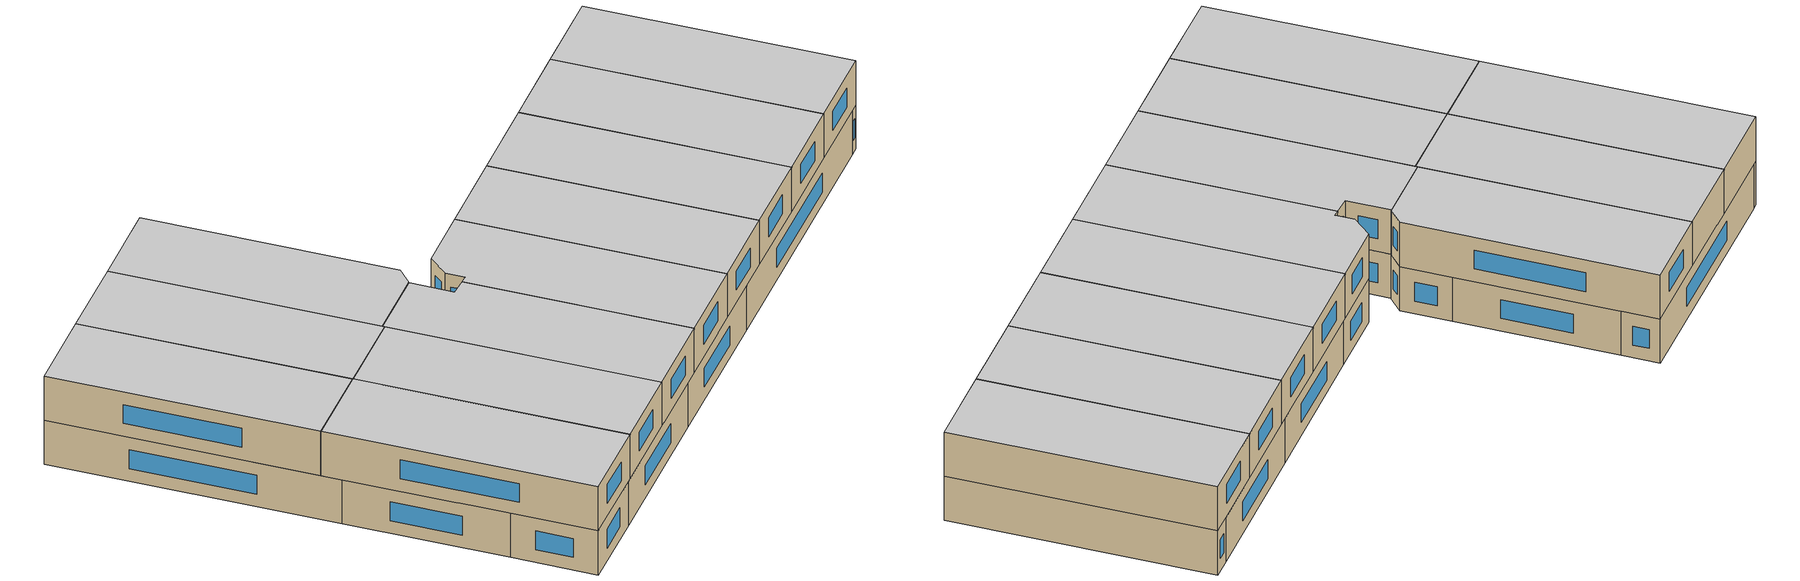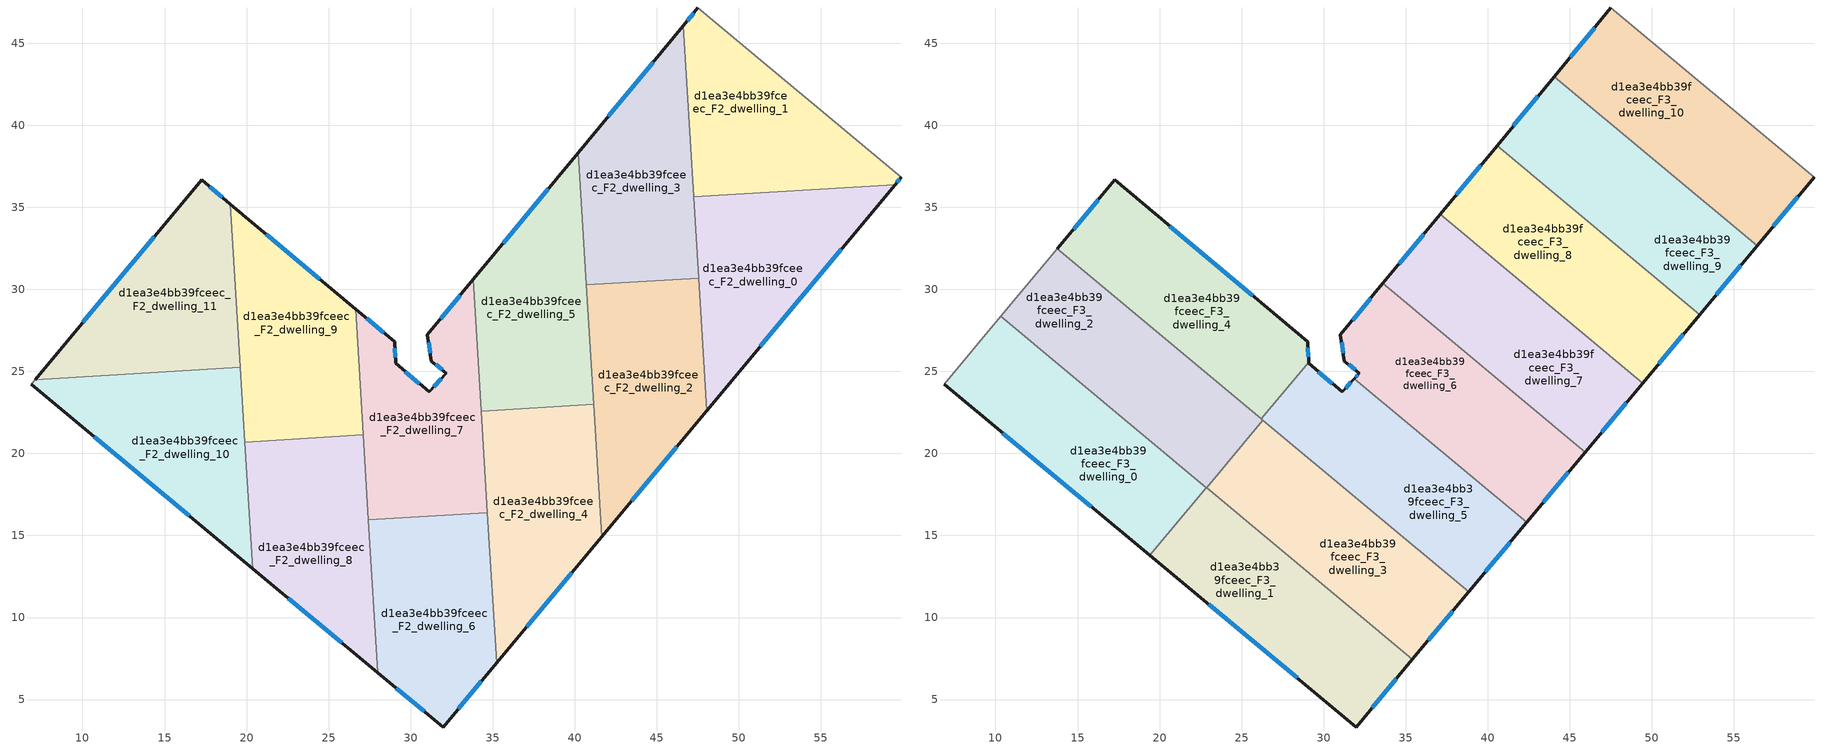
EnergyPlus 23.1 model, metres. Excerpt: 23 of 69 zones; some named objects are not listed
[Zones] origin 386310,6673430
d1ea3e4bb39fceec_F2_dwelling_0
 floor to d1ea3e4bb39fceec_F1_dwelling_0 (EU_floor_Construction): 59.53,36.39 48.04,22.6 47.25,35.64 z6
 wall outside (EU_wall_Construction): 48.04,22.6 59.53,36.39 z6:9
 wall to d1ea3e4bb39fceec_F2_dwelling_1 (EU_wall_Construction): 59.53,36.39 47.25,35.64 z6:9
 wall to d1ea3e4bb39fceec_F2_dwelling_2 (EU_wall_Construction): 47.55,30.69 48.04,22.6 z6:9
 wall to d1ea3e4bb39fceec_F2_dwelling_3 (EU_wall_Construction): 47.25,35.64 47.55,30.69 z6:9
 window (EU_Window_Construction): 51.32,26.54 56.25,32.45 z6.86:8.14
 ceiling adiabatic (EU_roof_Construction): 56.42,32.65 59.53,36.39 52.45,35.96 z9
d1ea3e4bb39fceec_F2_dwelling_1
 floor to d1ea3e4bb39fceec_F1_dwelling_1 (EU_floor_Construction): 59.91,36.84 59.53,36.39 47.25,35.64 46.61,46.06 47.52,47.15 z6
 wall outside (EU_wall_Construction): 47.52,47.15 46.61,46.06 / 59.53,36.39 59.91,36.84 z6:9
 wall adiabatic (EU_wall_Construction): 59.91,36.84 47.52,47.15 z6:9
 wall to d1ea3e4bb39fceec_F2_dwelling_3 (EU_wall_Construction): 46.61,46.06 47.25,35.64 z6:9
 window (EU_Window_Construction): 47.26,46.84 46.87,46.37 / 59.64,36.52 59.8,36.71 z6.86:8.14
d1ea3e4bb39fceec_F2_dwelling_10
 floor to d1ea3e4bb39fceec_F1_dwelling_10 (EU_floor_Construction): 19.62,25.27 20.36,12.99 6.87,24.21 7.12,24.51 z6
 wall outside (EU_wall_Construction): 6.87,24.21 20.36,12.99 z6:9
 wall adiabatic (EU_wall_Construction): 7.12,24.51 6.87,24.21 z6:9
 wall to d1ea3e4bb39fceec_F2_dwelling_11 (EU_wall_Construction): 19.62,25.27 7.12,24.51 z6:9
 wall to d1ea3e4bb39fceec_F2_dwelling_8 (EU_wall_Construction): 20.36,12.99 19.9,20.69 z6:9
 wall to d1ea3e4bb39fceec_F2_dwelling_9 (EU_wall_Construction): 19.9,20.69 19.62,25.27 z6:9
 window (EU_Window_Construction): 10.73,21 16.51,16.19 z6.86:8.14
d1ea3e4bb39fceec_F2_dwelling_11
 floor to d1ea3e4bb39fceec_F1_dwelling_11 (EU_floor_Construction): 19.01,35.2 19.62,25.27 7.12,24.51 17.26,36.67 z6
 wall outside (EU_wall_Construction): 19.01,35.2 17.26,36.67 7.12,24.51 z6:9
 wall to d1ea3e4bb39fceec_F2_dwelling_9 (EU_wall_Construction): 19.62,25.27 19.01,35.2 z6:9
 window (EU_Window_Construction): 14.36,33.19 10.02,27.98 / 18.51,35.62 17.76,36.25 z6.86:8.14
d1ea3e4bb39fceec_F2_dwelling_2
 floor to d1ea3e4bb39fceec_F1_dwelling_2 (EU_floor_Construction): 47.55,30.69 48.04,22.6 41.65,14.93 40.71,30.28 z6
 wall outside (EU_wall_Construction): 41.65,14.93 48.04,22.6 z6:9
 wall to d1ea3e4bb39fceec_F2_dwelling_3 (EU_wall_Construction): 47.55,30.69 40.71,30.28 z6:9
 wall to d1ea3e4bb39fceec_F2_dwelling_4 (EU_wall_Construction): 41.16,22.99 41.65,14.93 z6:9
 wall to d1ea3e4bb39fceec_F2_dwelling_5 (EU_wall_Construction): 40.71,30.27 41.16,22.99 z6:9
 window (EU_Window_Construction): 43.47,17.12 46.21,20.41 z6.86:8.14
d1ea3e4bb39fceec_F2_dwelling_3
 floor to d1ea3e4bb39fceec_F1_dwelling_3 (EU_floor_Construction): 46.61,46.06 47.55,30.69 40.71,30.28 40.22,38.34 z6
 wall outside (EU_wall_Construction): 46.61,46.06 40.22,38.34 z6:9
 wall to d1ea3e4bb39fceec_F2_dwelling_5 (EU_wall_Construction): 40.22,38.34 40.71,30.28 z6:9
 window (EU_Window_Construction): 44.78,43.85 42.05,40.55 z6.86:8.14
d1ea3e4bb39fceec_F2_dwelling_4
 floor to d1ea3e4bb39fceec_F1_dwelling_4 (EU_floor_Construction): 41.16,22.99 41.65,14.93 35.24,7.25 34.31,22.57 z6
 wall outside (EU_wall_Construction): 35.24,7.25 41.65,14.93 z6:9
 wall to d1ea3e4bb39fceec_F2_dwelling_5 (EU_wall_Construction): 41.16,22.99 34.31,22.57 z6:9
 wall to d1ea3e4bb39fceec_F2_dwelling_6 (EU_wall_Construction): 34.68,16.39 35.24,7.25 z6:9
 wall to d1ea3e4bb39fceec_F2_dwelling_7 (EU_wall_Construction): 34.31,22.57 34.68,16.39 z6:9
 window (EU_Window_Construction): 37.07,9.44 39.82,12.73 z6.86:8.14
d1ea3e4bb39fceec_F2_dwelling_5
 floor to d1ea3e4bb39fceec_F1_dwelling_5 (EU_floor_Construction): 40.22,38.34 41.16,22.99 34.31,22.57 33.82,30.61 z6
 wall outside (EU_wall_Construction): 40.22,38.34 33.82,30.61 z6:9
 wall to d1ea3e4bb39fceec_F2_dwelling_7 (EU_wall_Construction): 33.82,30.61 34.31,22.57 z6:9
 window (EU_Window_Construction): 38.39,36.13 35.65,32.82 z6.86:8.14
d1ea3e4bb39fceec_F2_dwelling_6
 floor to d1ea3e4bb39fceec_F1_dwelling_6 (EU_floor_Construction): 34.68,16.39 35.24,7.25 31.97,3.33 28,6.63 27.43,15.95 z6
 wall outside (EU_wall_Construction): 28,6.63 31.97,3.33 35.24,7.25 z6:9
 wall to d1ea3e4bb39fceec_F2_dwelling_7 (EU_wall_Construction): 34.68,16.39 27.43,15.95 z6:9
 wall to d1ea3e4bb39fceec_F2_dwelling_8 (EU_wall_Construction): 27.43,15.95 28,6.63 z6:9
 window (EU_Window_Construction): 32.91,4.45 34.31,6.13 / 29.13,5.69 30.84,4.27 z6.86:8.14
d1ea3e4bb39fceec_F2_dwelling_7
 floor to d1ea3e4bb39fceec_F1_dwelling_7 (EU_floor_Construction): 33.82,30.61 34.68,16.39 27.43,15.95 26.65,28.8 29.03,26.8 29.08,25.49 31.12,23.75 32.17,24.89 31.27,25.63 31.03,27.24 z6
 wall outside (EU_wall_Construction): 33.82,30.61 31.03,27.24 31.27,25.63 32.17,24.89 31.12,23.75 29.08,25.49 29.03,26.8 26.65,28.8 z6:9
 wall to d1ea3e4bb39fceec_F2_dwelling_9 (EU_wall_Construction): 26.65,28.8 27.11,21.12 z6:9
 wall to d1ea3e4bb39fceec_F2_dwelling_8 (EU_wall_Construction): 27.12,21.12 27.43,15.95 z6:9
 window (EU_Window_Construction): 31.1,26.78 31.2,26.09 / 33.02,29.65 31.83,28.2 / 28.35,27.37 27.33,28.23 / 29.07,25.86 29.05,26.42 / 30.54,24.24 29.66,24.99 / 31.87,24.57 31.42,24.07 / 31.53,25.42 31.92,25.11 z6.86:8.14
d1ea3e4bb39fceec_F2_dwelling_8
 floor to d1ea3e4bb39fceec_F1_dwelling_8 (EU_floor_Construction): 27.11,21.12 28,6.63 20.36,12.99 19.9,20.68 z6
 wall outside (EU_wall_Construction): 20.36,12.99 28,6.63 z6:9
 wall to d1ea3e4bb39fceec_F2_dwelling_9 (EU_wall_Construction): 27.11,21.12 19.9,20.68 z6:9
 window (EU_Window_Construction): 22.55,11.17 25.82,8.45 z6.86:8.14
d1ea3e4bb39fceec_F2_dwelling_9
 floor to d1ea3e4bb39fceec_F1_dwelling_9 (EU_floor_Construction): 26.65,28.8 27.11,21.12 19.9,20.68 19.01,35.2 z6
 wall outside (EU_wall_Construction): 26.65,28.8 19.01,35.2 z6:9
 window (EU_Window_Construction): 24.47,30.63 21.19,33.37 z6.86:8.14
d1ea3e4bb39fceec_F3_dwelling_0
 floor to d1ea3e4bb39fceec_F2_dwelling_10 (EU_floor_Construction): 19.92,20.35 20.25,14.8 19.41,13.78 6.87,24.21 7.12,24.51 14.4,24.95 z9
 floor to d1ea3e4bb39fceec_F2_dwelling_11 (EU_floor_Construction): 14.4,24.95 7.12,24.51 10.32,28.35 z9
 floor to d1ea3e4bb39fceec_F2_dwelling_8 (EU_floor_Construction): 22.85,17.91 20.25,14.8 19.92,20.35 z9
 wall outside (EU_wall_Construction): 6.87,24.21 19.41,13.78 z9:12
 wall to d1ea3e4bb39fceec_F3_dwelling_1 (EU_wall_Construction): 19.41,13.78 22.85,17.91 z9:12
 wall adiabatic (EU_wall_Construction): 10.32,28.35 6.87,24.21 z9:12
 wall to d1ea3e4bb39fceec_F3_dwelling_2 (EU_wall_Construction): 22.85,17.91 10.32,28.35 z9:12
 window (EU_Window_Construction): 10.45,21.23 15.83,16.76 z9.86:11.14
 ceiling to d1ea3e4bb39fceec_F4_dwelling_0 (EU_floor_Construction): 19.41,13.78 22.85,17.91 10.32,28.35 6.87,24.21 z12
d1ea3e4bb39fceec_F3_dwelling_1
 floor to d1ea3e4bb39fceec_F2_dwelling_8 (EU_floor_Construction): 27.55,13.99 28,6.63 20.36,12.99 20.25,14.8 22.85,17.91 z9
 floor to d1ea3e4bb39fceec_F2_dwelling_10 (EU_floor_Construction): 20.25,14.8 20.36,12.99 19.41,13.78 z9
 floor to d1ea3e4bb39fceec_F2_dwelling_6 (EU_floor_Construction): 35.22,7.6 35.24,7.25 31.97,3.33 28,6.63 27.55,13.99 z9
 floor to d1ea3e4bb39fceec_F2_dwelling_4 (EU_floor_Construction): 35.41,7.44 35.24,7.25 35.22,7.6 z9
 wall outside (EU_wall_Construction): 19.41,13.78 31.97,3.33 35.41,7.44 z9:12
 wall to d1ea3e4bb39fceec_F3_dwelling_3 (EU_wall_Construction): 35.41,7.44 22.86,17.89 z9:12
 wall to d1ea3e4bb39fceec_F3_dwelling_2 (EU_wall_Construction): 22.86,17.9 22.85,17.91 z9:12
 window (EU_Window_Construction): 23,10.79 28.38,6.31 / 32.95,4.5 34.42,6.27 z9.86:11.14
 ceiling to d1ea3e4bb39fceec_F4_dwelling_1 (EU_floor_Construction): 31.97,3.33 35.41,7.44 22.85,17.91 19.41,13.78 z12
d1ea3e4bb39fceec_F3_dwelling_10
 floor to d1ea3e4bb39fceec_F2_dwelling_1 (EU_floor_Construction): 59.91,36.84 59.53,36.39 52.45,35.96 46.95,40.55 46.61,46.06 47.52,47.15 z9
 floor to d1ea3e4bb39fceec_F2_dwelling_3 (EU_floor_Construction): 46.61,46.06 46.95,40.55 44.05,42.96 z9
 floor adiabatic (EU_floor_Construction): 59.91,36.84 56.42,32.65 52.45,35.96 59.53,36.39 z9
 wall outside (EU_wall_Construction): 47.52,47.15 44.05,42.96 / 56.42,32.65 59.91,36.84 z9:12
 wall to d1ea3e4bb39fceec_F3_dwelling_9 (EU_wall_Construction): 44.05,42.96 56.42,32.65 z9:12
 wall adiabatic (EU_wall_Construction): 59.91,36.84 47.52,47.15 z9:12
 window (EU_Window_Construction): 46.52,45.95 45.04,44.16 / 57.42,33.85 58.91,35.64 z9.86:11.14
 ceiling to d1ea3e4bb39fceec_F4_dwelling_10 (EU_floor_Construction): 56.42,32.65 59.91,36.84 47.52,47.15 44.05,42.96 z12
d1ea3e4bb39fceec_F3_dwelling_2
 floor to d1ea3e4bb39fceec_F2_dwelling_11 (EU_floor_Construction): 19.47,27.72 19.62,25.27 14.4,24.95 10.32,28.35 13.76,32.47 z9
 floor to d1ea3e4bb39fceec_F2_dwelling_10 (EU_floor_Construction): 19.62,25.27 19.92,20.35 14.4,24.95 z9
 floor to d1ea3e4bb39fceec_F2_dwelling_9 (EU_floor_Construction): 26.3,22.02 25.47,21.02 19.9,20.69 19.47,27.72 z9
 floor to d1ea3e4bb39fceec_F2_dwelling_8 (EU_floor_Construction): 25.47,21.02 22.86,17.89 19.92,20.35 19.9,20.69 z9
 wall to d1ea3e4bb39fceec_F3_dwelling_3 (EU_wall_Construction): 22.86,17.89 26.3,22.02 z9:12
 wall adiabatic (EU_wall_Construction): 13.76,32.47 10.32,28.35 z9:12
 wall to d1ea3e4bb39fceec_F3_dwelling_4 (EU_wall_Construction): 26.2,22.1 13.76,32.47 z9:12
 wall to d1ea3e4bb39fceec_F3_dwelling_5 (EU_wall_Construction): 26.3,22.02 26.2,22.1 z9:12
 ceiling to d1ea3e4bb39fceec_F4_dwelling_2 (EU_floor_Construction): 22.86,17.89 26.3,22.02 13.76,32.47 10.32,28.35 z12
d1ea3e4bb39fceec_F3_dwelling_3
 floor to d1ea3e4bb39fceec_F2_dwelling_6 (EU_floor_Construction): 34.77,14.96 35.22,7.6 27.55,13.99 27.43,15.95 33.17,16.3 z9
 floor to d1ea3e4bb39fceec_F2_dwelling_8 (EU_floor_Construction): 27.11,21.12 27.55,13.99 22.86,17.89 25.47,21.02 z9
 floor to d1ea3e4bb39fceec_F2_dwelling_4 (EU_floor_Construction): 38.84,11.57 35.4,7.44 35.22,7.6 34.77,14.96 z9
 floor to d1ea3e4bb39fceec_F2_dwelling_7 (EU_floor_Construction): 33.17,16.3 27.43,15.95 27.1,21.36 z9
 floor to d1ea3e4bb39fceec_F2_dwelling_9 (EU_floor_Construction): 27.1,21.36 27.11,21.12 25.47,21.02 26.3,22.02 z9
 wall outside (EU_wall_Construction): 35.41,7.44 38.84,11.57 z9:12
 wall to d1ea3e4bb39fceec_F3_dwelling_5 (EU_wall_Construction): 38.84,11.57 26.3,22.02 z9:12
 window (EU_Window_Construction): 36.39,8.62 37.86,10.39 z9.86:11.14
 ceiling to d1ea3e4bb39fceec_F4_dwelling_3 (EU_floor_Construction): 35.41,7.44 38.84,11.57 26.3,22.02 22.86,17.89 z12
d1ea3e4bb39fceec_F3_dwelling_4
 floor to d1ea3e4bb39fceec_F2_dwelling_9 (EU_floor_Construction): 26.65,28.8 27,23.06 26.2,22.1 19.47,27.72 19.01,35.2 z9
 floor to d1ea3e4bb39fceec_F2_dwelling_7 (EU_floor_Construction): 29.03,26.8 29.08,25.55 27,23.06 26.65,28.8 z9
 floor to d1ea3e4bb39fceec_F2_dwelling_11 (EU_floor_Construction): 19.01,35.2 19.47,27.72 13.76,32.47 17.26,36.67 z9
 wall outside (EU_wall_Construction): 29.08,25.55 29.03,26.8 17.26,36.67 13.76,32.47 z9:12
 wall to d1ea3e4bb39fceec_F3_dwelling_5 (EU_wall_Construction): 26.2,22.1 29.08,25.55 z9:12
 window (EU_Window_Construction): 25.67,29.62 20.62,33.85 / 29.07,25.91 29.05,26.44 / 16.26,35.47 14.76,33.67 z9.86:11.14
 ceiling to d1ea3e4bb39fceec_F4_dwelling_4 (EU_floor_Construction): 26.2,22.1 29.08,25.55 29.03,26.8 17.26,36.67 13.76,32.47 z12
d1ea3e4bb39fceec_F3_dwelling_5
 floor to d1ea3e4bb39fceec_F2_dwelling_4 (EU_floor_Construction): 41.55,16.48 41.65,14.93 38.84,11.57 34.77,14.96 34.31,22.52 z9
 floor to d1ea3e4bb39fceec_F2_dwelling_6 (EU_floor_Construction): 34.68,16.39 34.77,14.96 33.17,16.3 z9
 floor to d1ea3e4bb39fceec_F2_dwelling_2 (EU_floor_Construction): 42.37,15.8 41.65,14.93 41.55,16.48 z9
 floor to d1ea3e4bb39fceec_F2_dwelling_9 (EU_floor_Construction): 27,23.06 27.1,21.36 26.2,22.1 z9
 floor to d1ea3e4bb39fceec_F2_dwelling_7 (EU_floor_Construction): 31.87,24.56 34.31,22.52 34.68,16.39 33.17,16.3 27.1,21.36 27,23.06 29.08,25.55 29.08,25.49 31.12,23.75 z9
 wall outside (EU_wall_Construction): 31.87,24.56 31.12,23.75 29.08,25.49 29.08,25.55 / 38.84,11.57 42.37,15.8 z9:12
 wall to d1ea3e4bb39fceec_F3_dwelling_6 (EU_wall_Construction): 42.37,15.8 31.87,24.56 z9:12
 window (EU_Window_Construction): 31.65,24.33 31.33,23.98 / 39.85,12.78 41.36,14.59 / 30.54,24.24 29.66,24.99 z9.86:11.14
 ceiling to d1ea3e4bb39fceec_F4_dwelling_5 (EU_floor_Construction): 38.84,11.57 42.37,15.8 31.87,24.56 31.12,23.75 29.08,25.49 29.08,25.55 26.2,22.1 z12
d1ea3e4bb39fceec_F3_dwelling_6
 floor to d1ea3e4bb39fceec_F2_dwelling_5 (EU_floor_Construction): 41.09,24.13 41.16,22.99 34.31,22.57 33.84,30.17 z9
 floor to d1ea3e4bb39fceec_F2_dwelling_2 (EU_floor_Construction): 45.94,20.08 42.37,15.8 41.55,16.49 41.09,24.13 z9
 floor to d1ea3e4bb39fceec_F2_dwelling_4 (EU_floor_Construction): 41.16,22.99 41.55,16.49 34.31,22.52 34.31,22.57 z9
 floor to d1ea3e4bb39fceec_F2_dwelling_7 (EU_floor_Construction): 33.84,30.17 34.31,22.52 31.87,24.56 32.17,24.89 31.27,25.63 31.03,27.24 33.61,30.36 z9
 wall outside (EU_wall_Construction): 33.61,30.36 31.03,27.24 31.27,25.63 32.17,24.89 31.87,24.56 / 42.37,15.8 45.94,20.08 z9:12
 wall to d1ea3e4bb39fceec_F3_dwelling_7 (EU_wall_Construction): 45.94,20.08 33.61,30.36 z9:12
 window (EU_Window_Construction): 32.87,29.47 31.77,28.13 / 43.39,17.02 44.92,18.86 / 32.09,24.8 31.95,24.65 / 31.53,25.42 31.92,25.11 / 31.1,26.78 31.2,26.09 z9.86:11.14
 ceiling to d1ea3e4bb39fceec_F4_dwelling_6 (EU_floor_Construction): 42.37,15.8 45.94,20.08 33.61,30.36 31.03,27.24 31.27,25.63 32.17,24.89 31.87,24.56 z12
d1ea3e4bb39fceec_F3_dwelling_7
 floor to d1ea3e4bb39fceec_F2_dwelling_2 (EU_floor_Construction): 47.86,25.59 48.04,22.6 45.94,20.08 41.09,24.13 40.71,30.28 42.14,30.36 z9
 floor to d1ea3e4bb39fceec_F2_dwelling_5 (EU_floor_Construction): 40.63,31.62 41.09,24.13 33.84,30.17 33.82,30.61 37.09,34.57 z9
 floor to d1ea3e4bb39fceec_F2_dwelling_3 (EU_floor_Construction): 42.14,30.36 40.71,30.28 40.63,31.62 z9
 floor to d1ea3e4bb39fceec_F2_dwelling_0 (EU_floor_Construction): 49.44,24.28 48.04,22.6 47.86,25.59 z9
 floor to d1ea3e4bb39fceec_F2_dwelling_7 (EU_floor_Construction): 33.82,30.61 33.84,30.17 33.61,30.36 z9
 wall outside (EU_wall_Construction): 37.09,34.57 33.61,30.36 / 45.94,20.08 49.44,24.28 z9:12
 wall to d1ea3e4bb39fceec_F3_dwelling_8 (EU_wall_Construction): 49.44,24.28 37.09,34.57 z9:12
 window (EU_Window_Construction): 36.1,33.36 34.61,31.56 / 46.94,21.28 48.44,23.08 z9.86:11.14
 ceiling to d1ea3e4bb39fceec_F4_dwelling_7 (EU_floor_Construction): 45.94,20.08 49.44,24.28 37.09,34.57 33.61,30.36 z12
d1ea3e4bb39fceec_F3_dwelling_8
 floor to d1ea3e4bb39fceec_F2_dwelling_3 (EU_floor_Construction): 47.4,33.07 47.55,30.69 42.14,30.36 40.63,31.62 40.22,38.34 40.57,38.77 z9
 floor to d1ea3e4bb39fceec_F2_dwelling_0 (EU_floor_Construction): 52.93,28.47 49.44,24.28 47.86,25.59 47.4,33.07 z9
 floor to d1ea3e4bb39fceec_F2_dwelling_2 (EU_floor_Construction): 47.55,30.69 47.86,25.59 42.14,30.36 z9
 floor to d1ea3e4bb39fceec_F2_dwelling_5 (EU_floor_Construction): 40.22,38.34 40.63,31.62 37.09,34.57 z9
 wall outside (EU_wall_Construction): 40.57,38.77 37.09,34.57 / 49.44,24.28 52.93,28.47 z9:12
 wall to d1ea3e4bb39fceec_F3_dwelling_9 (EU_wall_Construction): 52.93,28.47 40.57,38.77 z9:12
 window (EU_Window_Construction): 39.58,37.57 38.09,35.77 / 50.44,25.47 51.93,27.27 z9.86:11.14
 ceiling to d1ea3e4bb39fceec_F4_dwelling_8 (EU_floor_Construction): 49.44,24.28 52.93,28.47 40.57,38.77 37.09,34.57 z12
d1ea3e4bb39fceec_F3_dwelling_9
 floor to d1ea3e4bb39fceec_F2_dwelling_0 (EU_floor_Construction): 56.42,32.65 52.93,28.47 47.4,33.07 47.25,35.64 52.45,35.96 z9
 floor to d1ea3e4bb39fceec_F2_dwelling_3 (EU_floor_Construction): 46.95,40.55 47.4,33.07 40.57,38.77 44.05,42.96 z9
 floor to d1ea3e4bb39fceec_F2_dwelling_1 (EU_floor_Construction): 52.45,35.96 47.25,35.64 46.95,40.55 z9
 wall outside (EU_wall_Construction): 44.05,42.96 40.57,38.77 / 52.93,28.47 56.42,32.65 z9:12
 window (EU_Window_Construction): 43.06,41.76 41.57,39.97 / 53.93,29.66 55.42,31.46 z9.86:11.14
 ceiling to d1ea3e4bb39fceec_F4_dwelling_9 (EU_floor_Construction): 52.93,28.47 56.42,32.65 44.05,42.96 40.57,38.77 z12
[Building]
EU S2 Campaign: North Axis=0; Terrain=City; Solar Distribution=FullExterior
[Site:Location]
Helsinki-Vantaa.AP: Latitude=60.317; Longitude=24.963; Time Zone=2; Elevation=54.6
[SizingPeriod:WeatherFileDays]
AnnualSizingPeriod: Begin Month=1; Begin Day of Month=1; End Month=12; End Day of Month=31; Day of Week for Start Day=Monday; Use Weather File Daylight Saving Period=No; Use Weather File Rain and Snow Indicators=No
[MATERIAL]
EU_InternalMass_Material: Roughness=MediumRough; Thickness=0.1; Conductivity=1; Density=1800; Specific Heat=900; Thermal Absorptance=0.9; Solar Absorptance=0.7; Visible Absorptance=0.7
[MATERIAL:NOMASS] Roughness=MediumRough; Thermal Absorptance=0.9; Solar Absorptance=0.7; Visible Absorptance=0.7
Name | Thermal Resistance
EU_wall_NoMass | 1.10183
EU_roof_NoMass; EU_floor_NoMass | 1.70606
[WINDOWMATERIAL:SIMPLEGLAZINGSYSTEM]
EU_Window_SimpleGlazing: UFactor=3.11035; Solar Heat Gain Coefficient=0.8; Visible Transmittance=0.8
[CONSTRUCTION]
EU_wall_Construction: EU_wall_NoMass
EU_roof_Construction: EU_roof_NoMass
EU_floor_Construction: EU_floor_NoMass
EU_Window_Construction: EU_Window_SimpleGlazing
EU_InternalMass_Construction: EU_InternalMass_Material
[ZONE] Type=1; Multiplier=1; Ceiling Height=autocalculate; Floor Area=autocalculate; Part of Total Floor Area=Yes
Name | Volume
d1ea3e4bb39fceec_F2_dwelling_0 | 241.17
d1ea3e4bb39fceec_F3_dwelling_0 | 263.113
d1ea3e4bb39fceec_F2_dwelling_1; d1ea3e4bb39fceec_F2_dwelling_2 | 241.185
d1ea3e4bb39fceec_F3_dwelling_1 | 263.151
d1ea3e4bb39fceec_F2_dwelling_10 | 241.181
d1ea3e4bb39fceec_F3_dwelling_10 | 263.103
d1ea3e4bb39fceec_F2_dwelling_11 | 241.184
d1ea3e4bb39fceec_F3_dwelling_2; d1ea3e4bb39fceec_F3_dwelling_9 | 263.123
d1ea3e4bb39fceec_F2_dwelling_3 | 241.191
d1ea3e4bb39fceec_F3_dwelling_3 | 263.076
d1ea3e4bb39fceec_F2_dwelling_4 | 241.18
d1ea3e4bb39fceec_F3_dwelling_4 | 263.07
d1ea3e4bb39fceec_F2_dwelling_5 | 241.161
d1ea3e4bb39fceec_F3_dwelling_5 | 263.084
d1ea3e4bb39fceec_F2_dwelling_6; d1ea3e4bb39fceec_F2_dwelling_9 | 241.182
d1ea3e4bb39fceec_F3_dwelling_6 | 263.124
d1ea3e4bb39fceec_F2_dwelling_7 | 241.168
d1ea3e4bb39fceec_F3_dwelling_7 | 263.122
d1ea3e4bb39fceec_F2_dwelling_8 | 241.213
d1ea3e4bb39fceec_F3_dwelling_8 | 263.071
[INTERNALMASS] Construction=EU_InternalMass_Construction
Name | Zone or ZoneList | Surface Area
d1ea3e4bb39fceec_F2_dwelling_0_EU_InternalMass | d1ea3e4bb39fceec_F2_dwelling_0 | 80.3902
d1ea3e4bb39fceec_F2_dwelling_1_EU_InternalMass | d1ea3e4bb39fceec_F2_dwelling_1 | 80.3946
d1ea3e4bb39fceec_F2_dwelling_2_EU_InternalMass | d1ea3e4bb39fceec_F2_dwelling_2 | 80.3954
d1ea3e4bb39fceec_F2_dwelling_3_EU_InternalMass | d1ea3e4bb39fceec_F2_dwelling_3 | 80.397
d1ea3e4bb39fceec_F2_dwelling_4_EU_InternalMass | d1ea3e4bb39fceec_F2_dwelling_4 | 80.3932
d1ea3e4bb39fceec_F2_dwelling_5_EU_InternalMass | d1ea3e4bb39fceec_F2_dwelling_5 | 80.3871
d1ea3e4bb39fceec_F2_dwelling_6_EU_InternalMass | d1ea3e4bb39fceec_F2_dwelling_6 | 80.3937
d1ea3e4bb39fceec_F2_dwelling_7_EU_InternalMass | d1ea3e4bb39fceec_F2_dwelling_7 | 80.3896
d1ea3e4bb39fceec_F2_dwelling_8_EU_InternalMass | d1ea3e4bb39fceec_F2_dwelling_8 | 80.4043
d1ea3e4bb39fceec_F2_dwelling_9_EU_InternalMass | d1ea3e4bb39fceec_F2_dwelling_9 | 80.3945
d1ea3e4bb39fceec_F2_dwelling_10_EU_InternalMass | d1ea3e4bb39fceec_F2_dwelling_10 | 80.3934
d1ea3e4bb39fceec_F2_dwelling_11_EU_InternalMass | d1ea3e4bb39fceec_F2_dwelling_11 | 80.3943
d1ea3e4bb39fceec_F3_dwelling_0_EU_InternalMass | d1ea3e4bb39fceec_F3_dwelling_0 | 87.7037
d1ea3e4bb39fceec_F3_dwelling_1_EU_InternalMass | d1ea3e4bb39fceec_F3_dwelling_1 | 87.7161
d1ea3e4bb39fceec_F3_dwelling_2_EU_InternalMass | d1ea3e4bb39fceec_F3_dwelling_2 | 87.7082
d1ea3e4bb39fceec_F3_dwelling_3_EU_InternalMass | d1ea3e4bb39fceec_F3_dwelling_3 | 87.691
d1ea3e4bb39fceec_F3_dwelling_4_EU_InternalMass | d1ea3e4bb39fceec_F3_dwelling_4 | 87.6905
d1ea3e4bb39fceec_F3_dwelling_5_EU_InternalMass | d1ea3e4bb39fceec_F3_dwelling_5 | 87.6924
d1ea3e4bb39fceec_F3_dwelling_6_EU_InternalMass | d1ea3e4bb39fceec_F3_dwelling_6 | 87.7076
d1ea3e4bb39fceec_F3_dwelling_7_EU_InternalMass | d1ea3e4bb39fceec_F3_dwelling_7 | 87.7075
d1ea3e4bb39fceec_F3_dwelling_8_EU_InternalMass | d1ea3e4bb39fceec_F3_dwelling_8 | 87.6901
d1ea3e4bb39fceec_F3_dwelling_9_EU_InternalMass | d1ea3e4bb39fceec_F3_dwelling_9 | 87.7075
d1ea3e4bb39fceec_F3_dwelling_10_EU_InternalMass | d1ea3e4bb39fceec_F3_dwelling_10 | 87.7006
[OTHEREQUIPMENT] Fuel Type=Electricity; Design Level Calculation Method=Watts/Area; Power per Zone Floor Area=1; Fraction Latent=0; Fraction Radiant=0; Fraction Lost=0; Carbon Dioxide Generation Rate=0; EndUse Subcategory=EU_Step8_InternalGains
Name | Zone or ZoneList or Space or SpaceList | Schedule
EU_Step8_InternalGain_d1ea3e4bb39fceec_F2_dwelling_0_f000 | d1ea3e4bb39fceec_F2_dwelling_0 | EU_Step8_GainSchedule_d1ea3e4bb39fceec_F2_dwelling_0_f000
EU_Step8_InternalGain_d1ea3e4bb39fceec_F2_dwelling_1_f000 | d1ea3e4bb39fceec_F2_dwelling_1 | EU_Step8_GainSchedule_d1ea3e4bb39fceec_F2_dwelling_1_f000
EU_Step8_InternalGain_d1ea3e4bb39fceec_F2_dwelling_2_f000 | d1ea3e4bb39fceec_F2_dwelling_2 | EU_Step8_GainSchedule_d1ea3e4bb39fceec_F2_dwelling_2_f000
EU_Step8_InternalGain_d1ea3e4bb39fceec_F2_dwelling_3_f000 | d1ea3e4bb39fceec_F2_dwelling_3 | EU_Step8_GainSchedule_d1ea3e4bb39fceec_F2_dwelling_3_f000
EU_Step8_InternalGain_d1ea3e4bb39fceec_F2_dwelling_4_f000 | d1ea3e4bb39fceec_F2_dwelling_4 | EU_Step8_GainSchedule_d1ea3e4bb39fceec_F2_dwelling_4_f000
EU_Step8_InternalGain_d1ea3e4bb39fceec_F2_dwelling_5_f000 | d1ea3e4bb39fceec_F2_dwelling_5 | EU_Step8_GainSchedule_d1ea3e4bb39fceec_F2_dwelling_5_f000
EU_Step8_InternalGain_d1ea3e4bb39fceec_F2_dwelling_6_f000 | d1ea3e4bb39fceec_F2_dwelling_6 | EU_Step8_GainSchedule_d1ea3e4bb39fceec_F2_dwelling_6_f000
EU_Step8_InternalGain_d1ea3e4bb39fceec_F2_dwelling_7_f000 | d1ea3e4bb39fceec_F2_dwelling_7 | EU_Step8_GainSchedule_d1ea3e4bb39fceec_F2_dwelling_7_f000
EU_Step8_InternalGain_d1ea3e4bb39fceec_F2_dwelling_8_f000 | d1ea3e4bb39fceec_F2_dwelling_8 | EU_Step8_GainSchedule_d1ea3e4bb39fceec_F2_dwelling_8_f000
EU_Step8_InternalGain_d1ea3e4bb39fceec_F2_dwelling_9_f000 | d1ea3e4bb39fceec_F2_dwelling_9 | EU_Step8_GainSchedule_d1ea3e4bb39fceec_F2_dwelling_9_f000
EU_Step8_InternalGain_d1ea3e4bb39fceec_F2_dwelling_10_f000 | d1ea3e4bb39fceec_F2_dwelling_10 | EU_Step8_GainSchedule_d1ea3e4bb39fceec_F2_dwelling_10_f000
EU_Step8_InternalGain_d1ea3e4bb39fceec_F2_dwelling_11_f000 | d1ea3e4bb39fceec_F2_dwelling_11 | EU_Step8_GainSchedule_d1ea3e4bb39fceec_F2_dwelling_11_f000
EU_Step8_InternalGain_d1ea3e4bb39fceec_F3_dwelling_0_f000 | d1ea3e4bb39fceec_F3_dwelling_0 | EU_Step8_GainSchedule_d1ea3e4bb39fceec_F3_dwelling_0_f000
EU_Step8_InternalGain_d1ea3e4bb39fceec_F3_dwelling_1_f000 | d1ea3e4bb39fceec_F3_dwelling_1 | EU_Step8_GainSchedule_d1ea3e4bb39fceec_F3_dwelling_1_f000
EU_Step8_InternalGain_d1ea3e4bb39fceec_F3_dwelling_2_f000 | d1ea3e4bb39fceec_F3_dwelling_2 | EU_Step8_GainSchedule_d1ea3e4bb39fceec_F3_dwelling_2_f000
EU_Step8_InternalGain_d1ea3e4bb39fceec_F3_dwelling_3_f000 | d1ea3e4bb39fceec_F3_dwelling_3 | EU_Step8_GainSchedule_d1ea3e4bb39fceec_F3_dwelling_3_f000
EU_Step8_InternalGain_d1ea3e4bb39fceec_F3_dwelling_4_f000 | d1ea3e4bb39fceec_F3_dwelling_4 | EU_Step8_GainSchedule_d1ea3e4bb39fceec_F3_dwelling_4_f000
EU_Step8_InternalGain_d1ea3e4bb39fceec_F3_dwelling_5_f000 | d1ea3e4bb39fceec_F3_dwelling_5 | EU_Step8_GainSchedule_d1ea3e4bb39fceec_F3_dwelling_5_f000
EU_Step8_InternalGain_d1ea3e4bb39fceec_F3_dwelling_6_f000 | d1ea3e4bb39fceec_F3_dwelling_6 | EU_Step8_GainSchedule_d1ea3e4bb39fceec_F3_dwelling_6_f000
EU_Step8_InternalGain_d1ea3e4bb39fceec_F3_dwelling_7_f000 | d1ea3e4bb39fceec_F3_dwelling_7 | EU_Step8_GainSchedule_d1ea3e4bb39fceec_F3_dwelling_7_f000
EU_Step8_InternalGain_d1ea3e4bb39fceec_F3_dwelling_8_f000 | d1ea3e4bb39fceec_F3_dwelling_8 | EU_Step8_GainSchedule_d1ea3e4bb39fceec_F3_dwelling_8_f000
EU_Step8_InternalGain_d1ea3e4bb39fceec_F3_dwelling_9_f000 | d1ea3e4bb39fceec_F3_dwelling_9 | EU_Step8_GainSchedule_d1ea3e4bb39fceec_F3_dwelling_9_f000
EU_Step8_InternalGain_d1ea3e4bb39fceec_F3_dwelling_10_f000 | d1ea3e4bb39fceec_F3_dwelling_10 | EU_Step8_GainSchedule_d1ea3e4bb39fceec_F3_dwelling_10_f000
[ZONEVENTILATION:DESIGNFLOWRATE] Schedule=EU_AlwaysOn; Design Flow Rate Calculation Method=AirChanges/Hour; Air Changes per Hour=0.756316; Ventilation Type=Natural; Fan Pressure Rise=0; Fan Total Efficiency=1; Constant Term Coefficient=1; Temperature Term Coefficient=0; Velocity Term Coefficient=0; Velocity Squared Term Coefficient=0; Minimum Indoor Temperature=-100; Maximum Indoor Temperature=100; Delta Temperature=-100; Minimum Outdoor Temperature=-100; Maximum Outdoor Temperature=100; Maximum Wind Speed=40
Name | Zone or ZoneList or Space or SpaceList
EU_ConstantAir_d1ea3e4bb39fceec_F2_dwelling_0 | d1ea3e4bb39fceec_F2_dwelling_0
EU_ConstantAir_d1ea3e4bb39fceec_F2_dwelling_1 | d1ea3e4bb39fceec_F2_dwelling_1
EU_ConstantAir_d1ea3e4bb39fceec_F2_dwelling_2 | d1ea3e4bb39fceec_F2_dwelling_2
EU_ConstantAir_d1ea3e4bb39fceec_F2_dwelling_3 | d1ea3e4bb39fceec_F2_dwelling_3
EU_ConstantAir_d1ea3e4bb39fceec_F2_dwelling_4 | d1ea3e4bb39fceec_F2_dwelling_4
EU_ConstantAir_d1ea3e4bb39fceec_F2_dwelling_5 | d1ea3e4bb39fceec_F2_dwelling_5
EU_ConstantAir_d1ea3e4bb39fceec_F2_dwelling_6 | d1ea3e4bb39fceec_F2_dwelling_6
EU_ConstantAir_d1ea3e4bb39fceec_F2_dwelling_7 | d1ea3e4bb39fceec_F2_dwelling_7
EU_ConstantAir_d1ea3e4bb39fceec_F2_dwelling_8 | d1ea3e4bb39fceec_F2_dwelling_8
EU_ConstantAir_d1ea3e4bb39fceec_F2_dwelling_9 | d1ea3e4bb39fceec_F2_dwelling_9
EU_ConstantAir_d1ea3e4bb39fceec_F2_dwelling_10 | d1ea3e4bb39fceec_F2_dwelling_10
EU_ConstantAir_d1ea3e4bb39fceec_F2_dwelling_11 | d1ea3e4bb39fceec_F2_dwelling_11
EU_ConstantAir_d1ea3e4bb39fceec_F3_dwelling_0 | d1ea3e4bb39fceec_F3_dwelling_0
EU_ConstantAir_d1ea3e4bb39fceec_F3_dwelling_1 | d1ea3e4bb39fceec_F3_dwelling_1
EU_ConstantAir_d1ea3e4bb39fceec_F3_dwelling_2 | d1ea3e4bb39fceec_F3_dwelling_2
EU_ConstantAir_d1ea3e4bb39fceec_F3_dwelling_3 | d1ea3e4bb39fceec_F3_dwelling_3
EU_ConstantAir_d1ea3e4bb39fceec_F3_dwelling_4 | d1ea3e4bb39fceec_F3_dwelling_4
EU_ConstantAir_d1ea3e4bb39fceec_F3_dwelling_5 | d1ea3e4bb39fceec_F3_dwelling_5
EU_ConstantAir_d1ea3e4bb39fceec_F3_dwelling_6 | d1ea3e4bb39fceec_F3_dwelling_6
EU_ConstantAir_d1ea3e4bb39fceec_F3_dwelling_7 | d1ea3e4bb39fceec_F3_dwelling_7
EU_ConstantAir_d1ea3e4bb39fceec_F3_dwelling_8 | d1ea3e4bb39fceec_F3_dwelling_8
EU_ConstantAir_d1ea3e4bb39fceec_F3_dwelling_9 | d1ea3e4bb39fceec_F3_dwelling_9
EU_ConstantAir_d1ea3e4bb39fceec_F3_dwelling_10 | d1ea3e4bb39fceec_F3_dwelling_10
[HVACTEMPLATE:ZONE:IDEALLOADSAIRSYSTEM] System Availability Schedule=EU_AlwaysOn; Maximum Heating Supply Air Temperature=50; Minimum Cooling Supply Air Temperature=13; Maximum Heating Supply Air Humidity Ratio=0.0156; Minimum Cooling Supply Air Humidity Ratio=0.0077; Heating Limit=NoLimit; Cooling Limit=NoLimit; Heating Availability Schedule=EU_AlwaysOn; Cooling Availability Schedule=EU_CoolingOff; Dehumidification Control Type=ConstantSensibleHeatRatio; Cooling Sensible Heat Ratio=0.7; Dehumidification Setpoint=60; Humidification Control Type=None; Humidification Setpoint=30; Outdoor Air Method=None; Outdoor Air Flow Rate per Person=0.00944; Outdoor Air Flow Rate per Zone Floor Area=0; Outdoor Air Flow Rate per Zone=0; Demand Controlled Ventilation Type=None; Outdoor Air Economizer Type=NoEconomizer; Heat Recovery Type=None; Sensible Heat Recovery Effectiveness=0.7; Latent Heat Recovery Effectiveness=0.65
Name | Template Thermostat
d1ea3e4bb39fceec_F2_dwelling_0 | EU_HeatOnly_d1ea3e4bb39fceec_F2_dwelling_0
d1ea3e4bb39fceec_F2_dwelling_1 | EU_HeatOnly_d1ea3e4bb39fceec_F2_dwelling_1
d1ea3e4bb39fceec_F2_dwelling_2 | EU_HeatOnly_d1ea3e4bb39fceec_F2_dwelling_2
d1ea3e4bb39fceec_F2_dwelling_3 | EU_HeatOnly_d1ea3e4bb39fceec_F2_dwelling_3
d1ea3e4bb39fceec_F2_dwelling_4 | EU_HeatOnly_d1ea3e4bb39fceec_F2_dwelling_4
d1ea3e4bb39fceec_F2_dwelling_5 | EU_HeatOnly_d1ea3e4bb39fceec_F2_dwelling_5
d1ea3e4bb39fceec_F2_dwelling_6 | EU_HeatOnly_d1ea3e4bb39fceec_F2_dwelling_6
d1ea3e4bb39fceec_F2_dwelling_7 | EU_HeatOnly_d1ea3e4bb39fceec_F2_dwelling_7
d1ea3e4bb39fceec_F2_dwelling_8 | EU_HeatOnly_d1ea3e4bb39fceec_F2_dwelling_8
d1ea3e4bb39fceec_F2_dwelling_9 | EU_HeatOnly_d1ea3e4bb39fceec_F2_dwelling_9
d1ea3e4bb39fceec_F2_dwelling_10 | EU_HeatOnly_d1ea3e4bb39fceec_F2_dwelling_10
d1ea3e4bb39fceec_F2_dwelling_11 | EU_HeatOnly_d1ea3e4bb39fceec_F2_dwelling_11
d1ea3e4bb39fceec_F3_dwelling_0 | EU_HeatOnly_d1ea3e4bb39fceec_F3_dwelling_0
d1ea3e4bb39fceec_F3_dwelling_1 | EU_HeatOnly_d1ea3e4bb39fceec_F3_dwelling_1
d1ea3e4bb39fceec_F3_dwelling_2 | EU_HeatOnly_d1ea3e4bb39fceec_F3_dwelling_2
d1ea3e4bb39fceec_F3_dwelling_3 | EU_HeatOnly_d1ea3e4bb39fceec_F3_dwelling_3
d1ea3e4bb39fceec_F3_dwelling_4 | EU_HeatOnly_d1ea3e4bb39fceec_F3_dwelling_4
d1ea3e4bb39fceec_F3_dwelling_5 | EU_HeatOnly_d1ea3e4bb39fceec_F3_dwelling_5
d1ea3e4bb39fceec_F3_dwelling_6 | EU_HeatOnly_d1ea3e4bb39fceec_F3_dwelling_6
d1ea3e4bb39fceec_F3_dwelling_7 | EU_HeatOnly_d1ea3e4bb39fceec_F3_dwelling_7
d1ea3e4bb39fceec_F3_dwelling_8 | EU_HeatOnly_d1ea3e4bb39fceec_F3_dwelling_8
d1ea3e4bb39fceec_F3_dwelling_9 | EU_HeatOnly_d1ea3e4bb39fceec_F3_dwelling_9
d1ea3e4bb39fceec_F3_dwelling_10 | EU_HeatOnly_d1ea3e4bb39fceec_F3_dwelling_10
[SIZING:ZONE] Zone Cooling Design Supply Air Temperature Input Method=SupplyAirTemperature; Zone Cooling Design Supply Air Temperature=13; Zone Heating Design Supply Air Temperature Input Method=SupplyAirTemperature; Zone Heating Design Supply Air Temperature=50; Zone Cooling Design Supply Air Humidity Ratio=0.008; Zone Heating Design Supply Air Humidity Ratio=0.008; Cooling Design Air Flow Method=DesignDay; Cooling Design Air Flow Rate=0; Cooling Minimum Air Flow per Zone Floor Area=0.000762; Cooling Minimum Air Flow=0; Cooling Minimum Air Flow Fraction=0.2; Heating Design Air Flow Method=DesignDay; Heating Design Air Flow Rate=0; Heating Maximum Air Flow per Zone Floor Area=0.002032; Heating Maximum Air Flow=0.141576; Heating Maximum Air Flow Fraction=0.3; Account for Dedicated Outdoor Air System=No; Dedicated Outdoor Air System Control Strategy=NeutralSupplyAir; Dedicated Outdoor Air Low Setpoint Temperature for Design=autosize; Dedicated Outdoor Air High Setpoint Temperature for Design=autosize; Zone Load Sizing Method=Sensible Load Only No Latent Load; Zone Latent Cooling Design Supply Air Humidity Ratio Input Method=HumidityRatioDifference; Zone Cooling Design Supply Air Humidity Ratio Difference=0.005; Zone Latent Heating Design Supply Air Humidity Ratio Input Method=HumidityRatioDifference; Zone Humidification Design Supply Air Humidity Ratio Difference=0.005
d1ea3e4bb39fceec_F2_dwelling_0; d1ea3e4bb39fceec_F2_dwelling_1; d1ea3e4bb39fceec_F2_dwelling_2; d1ea3e4bb39fceec_F2_dwelling_3; d1ea3e4bb39fceec_F2_dwelling_4; d1ea3e4bb39fceec_F2_dwelling_5; d1ea3e4bb39fceec_F2_dwelling_6; d1ea3e4bb39fceec_F2_dwelling_7; d1ea3e4bb39fceec_F2_dwelling_8; d1ea3e4bb39fceec_F2_dwelling_9; d1ea3e4bb39fceec_F2_dwelling_10; d1ea3e4bb39fceec_F2_dwelling_11; d1ea3e4bb39fceec_F3_dwelling_0; d1ea3e4bb39fceec_F3_dwelling_1; d1ea3e4bb39fceec_F3_dwelling_2; d1ea3e4bb39fceec_F3_dwelling_3; d1ea3e4bb39fceec_F3_dwelling_4; d1ea3e4bb39fceec_F3_dwelling_5; d1ea3e4bb39fceec_F3_dwelling_6; d1ea3e4bb39fceec_F3_dwelling_7; d1ea3e4bb39fceec_F3_dwelling_8; d1ea3e4bb39fceec_F3_dwelling_9; d1ea3e4bb39fceec_F3_dwelling_10
[SCHEDULE:CONSTANT]
Name | Hourly Value
EU_AlwaysOn | 1
EU_CoolingOff | 0
[SCHEDULE:FILE] Column Number=1; Rows to Skip at Top=0; Number of Hours of Data=8760; Column Separator=Comma; Interpolate to Timestep=No; Minutes per Item=60; Adjust Schedule for Daylight Savings=Yes
Name | File
EU_Step8_GainSchedule_d1ea3e4bb39fceec_F2_dwelling_0_f000 | ../../schedules/d1ea3e4bb39fceec/d1ea3e4bb39fceec_F2_dwelling_0_f000_gain.csv
EU_Step8_GainSchedule_d1ea3e4bb39fceec_F2_dwelling_1_f000 | ../../schedules/d1ea3e4bb39fceec/d1ea3e4bb39fceec_F2_dwelling_1_f000_gain.csv
EU_Step8_GainSchedule_d1ea3e4bb39fceec_F2_dwelling_2_f000 | ../../schedules/d1ea3e4bb39fceec/d1ea3e4bb39fceec_F2_dwelling_2_f000_gain.csv
EU_Step8_GainSchedule_d1ea3e4bb39fceec_F2_dwelling_3_f000 | ../../schedules/d1ea3e4bb39fceec/d1ea3e4bb39fceec_F2_dwelling_3_f000_gain.csv
EU_Step8_GainSchedule_d1ea3e4bb39fceec_F2_dwelling_4_f000 | ../../schedules/d1ea3e4bb39fceec/d1ea3e4bb39fceec_F2_dwelling_4_f000_gain.csv
EU_Step8_GainSchedule_d1ea3e4bb39fceec_F2_dwelling_5_f000 | ../../schedules/d1ea3e4bb39fceec/d1ea3e4bb39fceec_F2_dwelling_5_f000_gain.csv
EU_Step8_GainSchedule_d1ea3e4bb39fceec_F2_dwelling_6_f000 | ../../schedules/d1ea3e4bb39fceec/d1ea3e4bb39fceec_F2_dwelling_6_f000_gain.csv
EU_Step8_GainSchedule_d1ea3e4bb39fceec_F2_dwelling_7_f000 | ../../schedules/d1ea3e4bb39fceec/d1ea3e4bb39fceec_F2_dwelling_7_f000_gain.csv
EU_Step8_GainSchedule_d1ea3e4bb39fceec_F2_dwelling_8_f000 | ../../schedules/d1ea3e4bb39fceec/d1ea3e4bb39fceec_F2_dwelling_8_f000_gain.csv
EU_Step8_GainSchedule_d1ea3e4bb39fceec_F2_dwelling_9_f000 | ../../schedules/d1ea3e4bb39fceec/d1ea3e4bb39fceec_F2_dwelling_9_f000_gain.csv
EU_Step8_GainSchedule_d1ea3e4bb39fceec_F2_dwelling_10_f000 | ../../schedules/d1ea3e4bb39fceec/d1ea3e4bb39fceec_F2_dwelling_10_f000_gain.csv
EU_Step8_GainSchedule_d1ea3e4bb39fceec_F2_dwelling_11_f000 | ../../schedules/d1ea3e4bb39fceec/d1ea3e4bb39fceec_F2_dwelling_11_f000_gain.csv
EU_Step8_GainSchedule_d1ea3e4bb39fceec_F3_dwelling_0_f000 | ../../schedules/d1ea3e4bb39fceec/d1ea3e4bb39fceec_F3_dwelling_0_f000_gain.csv
EU_Step8_GainSchedule_d1ea3e4bb39fceec_F3_dwelling_1_f000 | ../../schedules/d1ea3e4bb39fceec/d1ea3e4bb39fceec_F3_dwelling_1_f000_gain.csv
EU_Step8_GainSchedule_d1ea3e4bb39fceec_F3_dwelling_2_f000 | ../../schedules/d1ea3e4bb39fceec/d1ea3e4bb39fceec_F3_dwelling_2_f000_gain.csv
EU_Step8_GainSchedule_d1ea3e4bb39fceec_F3_dwelling_3_f000 | ../../schedules/d1ea3e4bb39fceec/d1ea3e4bb39fceec_F3_dwelling_3_f000_gain.csv
EU_Step8_GainSchedule_d1ea3e4bb39fceec_F3_dwelling_4_f000 | ../../schedules/d1ea3e4bb39fceec/d1ea3e4bb39fceec_F3_dwelling_4_f000_gain.csv
EU_Step8_GainSchedule_d1ea3e4bb39fceec_F3_dwelling_5_f000 | ../../schedules/d1ea3e4bb39fceec/d1ea3e4bb39fceec_F3_dwelling_5_f000_gain.csv
EU_Step8_GainSchedule_d1ea3e4bb39fceec_F3_dwelling_6_f000 | ../../schedules/d1ea3e4bb39fceec/d1ea3e4bb39fceec_F3_dwelling_6_f000_gain.csv
EU_Step8_GainSchedule_d1ea3e4bb39fceec_F3_dwelling_7_f000 | ../../schedules/d1ea3e4bb39fceec/d1ea3e4bb39fceec_F3_dwelling_7_f000_gain.csv
EU_Step8_GainSchedule_d1ea3e4bb39fceec_F3_dwelling_8_f000 | ../../schedules/d1ea3e4bb39fceec/d1ea3e4bb39fceec_F3_dwelling_8_f000_gain.csv
EU_Step8_GainSchedule_d1ea3e4bb39fceec_F3_dwelling_9_f000 | ../../schedules/d1ea3e4bb39fceec/d1ea3e4bb39fceec_F3_dwelling_9_f000_gain.csv
EU_Step8_GainSchedule_d1ea3e4bb39fceec_F3_dwelling_10_f000 | ../../schedules/d1ea3e4bb39fceec/d1ea3e4bb39fceec_F3_dwelling_10_f000_gain.csv
